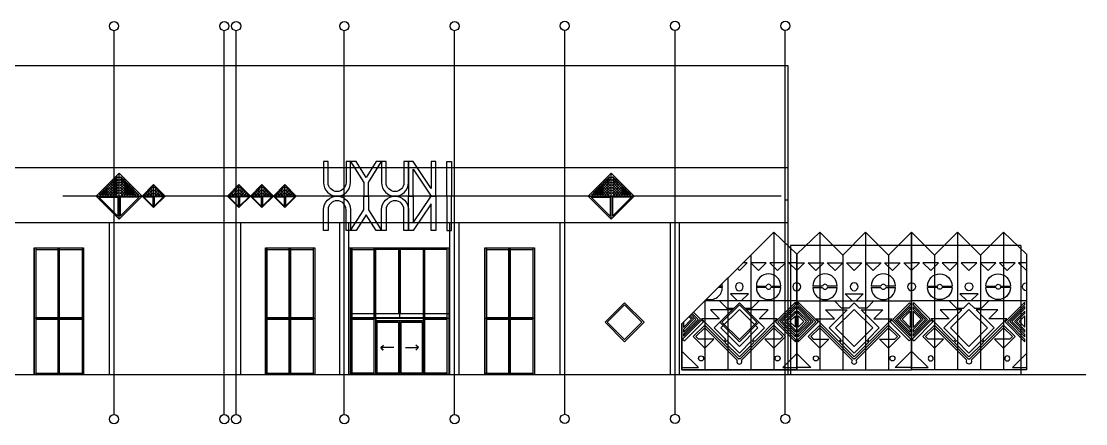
# Model space of a CAD drawing. Header units: metres. Extents: x -3.6 to 85.5, y -2.1 to 15.4.
# Drawn here: x 39.16 to 85.51, y -2.14 to 15.37 of the extents above; entities that cross this region are included whole.
import ezdxf

# ---------------------------------------------------------------- set-up
doc = ezdxf.new("R2010")
doc.units = ezdxf.units.M
for name, color, linetype in [('0-COD LOU', 7, 'Continuous'), ('0-EJES', 7, 'Continuous'), ('0-LOUVRE', 7, 'Continuous'), ('0-VENTANAS', 7, 'Continuous'), ('A-FLOR', 7, 'Continuous'), ('A-GLAZ-CWMG', 7, 'Continuous'), ('A-WALL', 7, 'Continuous')]:
    doc.layers.add(name, color=color, linetype=linetype)

msp = doc.modelspace()

# ---------------------------------------------------------------- linework, layer by layer
at = {"color": 8}
for p, q in [((72.56, 13.43), (-0.23, 13.43)), ((72.56, 9.012), (72.56, 13.43)), ((42.422, 7.764), (43.422, 8.764)), ((43.422, 6.764), (43.422, 8.764)), ((43.422, 8.764), (44.422, 7.764)), ((63.851, 7.764), (64.851, 8.764)), ((64.851, 6.764), (64.851, 8.764)), ((64.851, 8.764), (65.851, 7.764)), ((44.922, 8.264), (44.422, 7.764)), ((44.922, 7.264), (44.922, 8.264)), ((48.639, 8.264), (48.139, 7.764)), ((48.639, 7.264), (48.639, 8.264)), ((49.139, 7.764), (48.639, 8.264)), ((49.639, 8.264), (49.139, 7.764)), ((49.639, 7.264), (49.639, 8.264)), ((50.139, 7.764), (49.639, 8.264)), ((50.639, 8.264), (50.139, 7.764)), ((50.639, 7.264), (50.639, 8.264)), ((51.139, 7.764), (50.639, 8.264)), ((42.422, 7.764), (44.422, 7.764)), ((43.422, 6.764), (42.422, 7.764)), ((44.422, 7.764), (43.422, 6.764)), ((44.422, 7.764), (45.422, 7.764)), ((44.422, 7.764), (44.922, 7.264)), ((44.922, 7.264), (45.422, 7.764)), ((48.139, 7.764), (49.139, 7.764)), ((48.139, 7.764), (48.639, 7.264)), ((48.639, 7.264), (49.139, 7.764)), ((49.139, 7.764), (50.139, 7.764)), ((49.139, 7.764), (49.639, 7.264)), ((49.639, 7.264), (50.139, 7.764)), ((50.139, 7.764), (51.139, 7.764)), ((50.139, 7.764), (50.639, 7.264)), ((50.639, 7.264), (51.139, 7.764)), ((63.851, 7.764), (65.851, 7.764)), ((64.851, 6.764), (63.851, 7.764)), ((65.851, 7.764), (64.851, 6.764))]:
    msp.add_line(p, q, dxfattribs=at)
at = {"color": 3}
for p, q in [((-0.23, 9.012), (72.56, 9.012)), ((72.56, 6.612), (72.56, 9.012)), ((-0.23, 6.612), (72.56, 6.612))]:
    msp.add_line(p, q, dxfattribs=at)
at = {"color": 250, "linetype": 'CONTINUOUS'}
for p, q in [((73.932, 6.2), (73.932, 0.2)), ((75.932, 6.2), (75.932, 0.2)), ((77.932, 6.2), (77.932, 0.2)), ((77.932, 6.2), (77.932, 0.2)), ((79.932, 6.2), (79.932, 0.2)), ((81.932, 6.2), (81.932, 0.2)), ((72.932, 5.249), (72.932, 4.867)), ((74.932, 5.2), (74.932, 0.2)), ((76.932, 5.2), (76.932, 0.2)), ((78.932, 5.2), (78.932, 0.2)), ((80.932, 5.2), (80.932, 0.2)), ((82.932, 5.249), (82.932, 4.867)), ((72.932, 4.867), (73.271, 4.867)), ((73.271, 4.867), (72.932, 4.533)), ((73.765, 4.533), (73.426, 4.867)), ((73.426, 4.867), (74.105, 4.867)), ((74.105, 4.867), (73.765, 4.533)), ((74.599, 4.533), (74.259, 4.867)), ((74.259, 4.867), (74.938, 4.867)), ((74.938, 4.867), (74.599, 4.533)), ((75.432, 4.533), (75.093, 4.867)), ((75.093, 4.867), (75.771, 4.867)), ((75.771, 4.867), (75.432, 4.533)), ((75.926, 4.867), (76.604, 4.867)), ((76.265, 4.533), (75.926, 4.867)), ((76.604, 4.867), (76.265, 4.533)), ((76.759, 4.867), (77.438, 4.867)), ((77.098, 4.533), (76.759, 4.867)), ((77.438, 4.867), (77.098, 4.533)), ((77.932, 4.533), (77.592, 4.867)), ((77.592, 4.867), (77.932, 4.867)), ((78.272, 4.867), (77.932, 4.867)), ((77.933, 4.533), (78.272, 4.867)), ((79.105, 4.867), (78.426, 4.867)), ((78.426, 4.867), (78.766, 4.533)), ((78.766, 4.533), (79.105, 4.867)), ((79.938, 4.867), (79.26, 4.867)), ((79.26, 4.867), (79.599, 4.533)), ((79.599, 4.533), (79.938, 4.867)), ((80.093, 4.867), (80.432, 4.533)), ((80.772, 4.867), (80.093, 4.867)), ((80.432, 4.533), (80.772, 4.867)), ((80.926, 4.867), (81.266, 4.533)), ((81.605, 4.867), (80.926, 4.867)), ((81.266, 4.533), (81.605, 4.867)), ((81.76, 4.867), (82.099, 4.533)), ((82.438, 4.867), (81.76, 4.867)), ((82.099, 4.533), (82.438, 4.867)), ((82.932, 4.867), (82.593, 4.867)), ((82.593, 4.867), (82.932, 4.533)), ((72.932, 4.533), (72.932, 3.993)), ((82.932, 4.533), (82.932, 3.993)), ((74.058, 3.848), (73.628, 3.848)), ((73.628, 3.793), (74.058, 3.793)), ((74.693, 3.848), (74.263, 3.848)), ((74.263, 3.793), (74.693, 3.793)), ((76.6, 3.848), (76.171, 3.848)), ((76.171, 3.793), (76.6, 3.793)), ((77.236, 3.848), (76.806, 3.848)), ((76.806, 3.793), (77.236, 3.793)), ((78.629, 3.848), (79.058, 3.848)), ((79.058, 3.793), (78.629, 3.793)), ((79.264, 3.848), (79.693, 3.848)), ((79.693, 3.793), (79.264, 3.793)), ((81.171, 3.848), (81.601, 3.848)), ((81.601, 3.793), (81.171, 3.793)), ((81.807, 3.848), (82.236, 3.848)), ((82.236, 3.793), (81.807, 3.793)), ((75.352, 3.204), (75.039, 3.517)), ((75.039, 3.517), (75.825, 3.517)), ((75.825, 3.517), (75.512, 3.204)), ((80.04, 3.517), (80.352, 3.204)), ((80.825, 3.517), (80.04, 3.517)), ((80.512, 3.204), (80.825, 3.517)), ((72.932, 3.2), (77.932, 3.2)), ((72.995, 3.155), (73.863, 2.286)), ((72.995, 3.051), (72.995, 3.155)), ((73.759, 2.286), (72.995, 3.051)), ((72.995, 2.96), (73.651, 2.303)), ((72.995, 2.871), (72.995, 2.96)), ((73.562, 2.303), (72.995, 2.871)), ((74.57, 2.419), (74.177, 2.811)), ((74.177, 2.811), (75.123, 2.811)), ((75.123, 2.811), (74.338, 2.026)), ((74.887, 2.887), (74.57, 3.204)), ((74.57, 3.204), (75.352, 3.204)), ((74.625, 2.026), (75.432, 2.833)), ((75.199, 2.887), (74.887, 2.887)), ((75.432, 3.12), (75.199, 2.887)), ((75.665, 2.887), (75.432, 3.12)), ((75.432, 2.833), (76.239, 2.026)), ((75.512, 3.204), (76.294, 3.204)), ((75.977, 2.887), (75.665, 2.887)), ((76.526, 2.026), (75.741, 2.811)), ((75.741, 2.811), (76.687, 2.811)), ((76.294, 3.204), (75.977, 2.887)), ((76.687, 2.811), (76.294, 2.419)), ((77.124, 2.41), (77.842, 3.127)), ((77.87, 3.031), (77.232, 2.394)), ((77.321, 2.394), (77.87, 2.942)), ((77.87, 2.85), (77.426, 2.407)), ((77.842, 3.127), (77.87, 3.099)), ((77.87, 3.099), (77.87, 3.031)), ((77.87, 2.942), (77.87, 2.85)), ((82.932, 3.2), (77.932, 3.2)), ((78.023, 3.127), (77.995, 3.099)), ((77.995, 3.099), (77.995, 3.031)), ((77.995, 3.031), (78.632, 2.394)), ((78.543, 2.394), (77.995, 2.942)), ((77.995, 2.942), (77.995, 2.85)), ((77.995, 2.85), (78.438, 2.407)), ((78.74, 2.41), (78.023, 3.127)), ((79.177, 2.811), (79.57, 2.419)), ((80.123, 2.811), (79.177, 2.811)), ((79.338, 2.026), (80.123, 2.811)), ((80.352, 3.204), (79.57, 3.204)), ((79.57, 3.204), (79.887, 2.887)), ((80.432, 2.833), (79.625, 2.026)), ((79.887, 2.887), (80.199, 2.887)), ((80.199, 2.887), (80.432, 3.12)), ((80.432, 3.12), (80.665, 2.887)), ((81.24, 2.026), (80.432, 2.833)), ((81.295, 3.204), (80.512, 3.204)), ((80.665, 2.887), (80.978, 2.887)), ((81.687, 2.811), (80.741, 2.811)), ((80.741, 2.811), (81.527, 2.026)), ((80.978, 2.887), (81.295, 3.204)), ((81.295, 2.419), (81.687, 2.811)), ((82.87, 3.155), (82.001, 2.286)), ((82.105, 2.286), (82.87, 3.051)), ((82.87, 2.96), (82.213, 2.303)), ((82.302, 2.303), (82.87, 2.871)), ((82.87, 3.051), (82.87, 3.155)), ((82.87, 2.871), (82.87, 2.96)), ((72.995, 2.759), (73.451, 2.303)), ((72.995, 2.67), (72.995, 2.759)), ((73.362, 2.303), (72.995, 2.67)), ((72.995, 2.551), (73.243, 2.303)), ((72.995, 2.055), (72.995, 2.551)), ((74.764, 1.439), (73.784, 2.419)), ((73.784, 2.419), (74.57, 2.419)), ((77.08, 2.419), (76.1, 1.439)), ((76.294, 2.419), (77.08, 2.419)), ((77.001, 2.286), (77.079, 2.365)), ((77.079, 2.365), (77.904, 1.541)), ((77.87, 1.664), (77.124, 2.41)), ((77.232, 2.394), (77.87, 1.756)), ((77.87, 1.845), (77.321, 2.394)), ((77.426, 2.407), (77.87, 1.964)), ((77.515, 2.407), (77.87, 2.761)), ((77.87, 2.053), (77.515, 2.407)), ((77.87, 2.761), (77.87, 2.053)), ((78.785, 2.365), (77.96, 1.541)), ((78.349, 2.407), (77.995, 2.761)), ((77.995, 2.761), (77.995, 2.053)), ((77.995, 1.664), (78.74, 2.41)), ((78.438, 2.407), (77.995, 1.964)), ((77.995, 2.053), (78.349, 2.407)), ((78.632, 2.394), (77.995, 1.756)), ((77.995, 1.845), (78.543, 2.394)), ((79.57, 2.419), (78.784, 2.419)), ((78.784, 2.419), (79.764, 1.439)), ((78.864, 2.286), (78.785, 2.365)), ((81.1, 1.439), (82.08, 2.419)), ((82.08, 2.419), (81.295, 2.419)), ((82.87, 2.759), (82.414, 2.303)), ((82.503, 2.303), (82.87, 2.67)), ((82.87, 2.551), (82.621, 2.303)), ((82.87, 2.67), (82.87, 2.759)), ((82.87, 2.055), (82.87, 2.551)), ((73.651, 2.303), (72.995, 1.647)), ((73.451, 2.303), (72.995, 1.847)), ((72.995, 1.736), (73.562, 2.303)), ((73.243, 2.303), (72.995, 2.055)), ((72.995, 1.936), (73.362, 2.303)), ((73.863, 2.286), (72.995, 1.418)), ((72.995, 1.522), (73.759, 2.286)), ((72.995, 1.847), (72.995, 1.936)), ((73.426, 1.65), (73.931, 2.155)), ((73.931, 2.039), (73.542, 1.65)), ((73.931, 2.155), (75.411, 0.675)), ((75.341, 0.63), (73.931, 2.039)), ((74.338, 2.026), (74.844, 1.519)), ((75.432, 1.219), (74.625, 2.026)), ((76.239, 2.026), (75.432, 1.219)), ((75.453, 0.675), (76.933, 2.155)), ((76.933, 2.039), (75.523, 0.63)), ((76.02, 1.519), (76.526, 2.026)), ((76.933, 2.155), (77.438, 1.65)), ((77.322, 1.65), (76.933, 2.039)), ((77.825, 1.462), (77.001, 2.286)), ((77.87, 1.964), (77.87, 1.845)), ((77.995, 1.964), (77.995, 1.845)), ((78.039, 1.462), (78.864, 2.286)), ((78.932, 2.155), (78.427, 1.65)), ((78.542, 1.65), (78.932, 2.039)), ((80.411, 0.675), (78.932, 2.155)), ((78.932, 2.039), (80.341, 0.63)), ((79.845, 1.519), (79.338, 2.026)), ((79.625, 2.026), (80.432, 1.219)), ((80.432, 1.219), (81.24, 2.026)), ((81.933, 2.155), (80.453, 0.675)), ((80.523, 0.63), (81.933, 2.039)), ((81.527, 2.026), (81.02, 1.519)), ((82.438, 1.65), (81.933, 2.155)), ((81.933, 2.039), (82.322, 1.65)), ((82.001, 2.286), (82.87, 1.418)), ((82.87, 1.522), (82.105, 2.286)), ((82.213, 2.303), (82.87, 1.647)), ((82.87, 1.736), (82.302, 2.303)), ((82.414, 2.303), (82.87, 1.847)), ((82.87, 1.936), (82.503, 2.303)), ((82.621, 2.303), (82.87, 2.055)), ((82.87, 1.847), (82.87, 1.936)), ((72.995, 1.647), (72.995, 1.736)), ((72.995, 1.418), (72.995, 1.522)), ((73.931, 1.145), (73.426, 1.65)), ((73.542, 1.65), (73.653, 1.538)), ((73.653, 1.538), (74.325, 1.538)), ((74.325, 1.538), (73.931, 1.145)), ((74.844, 1.519), (74.764, 1.439)), ((74.804, 1.398), (74.885, 1.479)), ((75.432, 0.771), (74.804, 1.398)), ((74.885, 1.479), (75.432, 0.932)), ((75.432, 0.932), (75.979, 1.479)), ((76.059, 1.398), (75.432, 0.771)), ((75.979, 1.479), (76.059, 1.398)), ((76.1, 1.439), (76.02, 1.519)), ((76.933, 1.145), (76.539, 1.538)), ((76.539, 1.538), (77.21, 1.538)), ((77.438, 1.65), (76.933, 1.145)), ((77.21, 1.538), (77.322, 1.65)), ((77.904, 1.541), (77.825, 1.462)), ((77.87, 1.756), (77.87, 1.664)), ((77.96, 1.541), (78.039, 1.462)), ((77.995, 1.756), (77.995, 1.664)), ((78.427, 1.65), (78.932, 1.145)), ((78.654, 1.538), (78.542, 1.65)), ((79.325, 1.538), (78.654, 1.538)), ((78.932, 1.145), (79.325, 1.538)), ((79.764, 1.439), (79.845, 1.519)), ((79.885, 1.479), (79.805, 1.398)), ((79.805, 1.398), (80.432, 0.771)), ((80.432, 0.932), (79.885, 1.479)), ((80.979, 1.479), (80.432, 0.932)), ((80.432, 0.771), (81.06, 1.398)), ((81.06, 1.398), (80.979, 1.479)), ((81.02, 1.519), (81.1, 1.439)), ((82.211, 1.538), (81.54, 1.538)), ((81.54, 1.538), (81.933, 1.145)), ((81.933, 1.145), (82.438, 1.65)), ((82.322, 1.65), (82.211, 1.538)), ((82.87, 1.647), (82.87, 1.736)), ((82.87, 1.418), (82.87, 1.522)), ((77.216, 0.302), (77.932, 1.019)), ((78.649, 0.302), (77.932, 1.019)), ((72.932, 0.914), (73.544, 0.302)), ((82.932, 0.914), (82.32, 0.302)), ((73.544, 0.302), (72.932, 0.302)), ((77.932, 0.302), (77.216, 0.302)), ((77.932, 0.302), (78.649, 0.302)), ((82.32, 0.302), (82.932, 0.302))]:
    msp.add_line(p, q, dxfattribs=at)
at = {"color": 8}
for points in [[(52.523, 9.264), (52.323, 9.264), (52.323, 8.354, 1), (53.503, 8.354), (53.503, 9.264), (53.303, 9.264), (53.303, 8.354, -1), (52.523, 8.354)], [(55.048, 9.264), (54.848, 9.264), (54.848, 8.354, 1), (56.028, 8.354), (56.028, 9.264), (55.828, 9.264), (55.828, 8.354, -1), (55.048, 8.354)], [(52.523, 6.264), (52.323, 6.264), (52.323, 7.174, -1), (53.503, 7.174), (53.503, 6.264), (53.303, 6.264), (53.303, 7.174, 1), (52.523, 7.174)], [(55.048, 6.264), (54.848, 6.264), (54.848, 7.174, -1), (56.028, 7.174), (56.028, 6.264), (55.828, 6.264), (55.828, 7.174, 1), (55.048, 7.174)]]:
    msp.add_lwpolyline(points, format="xyb", close=True, dxfattribs=at)
for points in [[(54.848, 9.264), (54.611, 9.264), (54.176, 8.577), (53.74, 9.264), (53.503, 9.264), (54.076, 8.361), (54.076, 7.764), (54.276, 7.764), (54.276, 8.361)], [(56.228, 8.932), (57.009, 7.764), (57.209, 7.764), (57.209, 9.264), (57.009, 9.264), (57.009, 8.096), (56.228, 9.264), (56.028, 9.264), (56.028, 7.764), (56.228, 7.764)], [(57.699, 9.264), (57.899, 9.264), (57.899, 7.764), (57.699, 7.764)], [(42.422, 7.764), (43.422, 6.764), (44.422, 7.764), (43.422, 8.764)], [(63.851, 7.764), (64.851, 6.764), (65.851, 7.764), (64.851, 8.764)], [(43.372, 6.885), (42.543, 7.714), (43.372, 7.714)], [(43.472, 6.885), (44.302, 7.714), (43.472, 7.714)], [(44.897, 7.324), (44.483, 7.739), (44.897, 7.739)], [(44.947, 7.324), (45.362, 7.739), (44.947, 7.739)], [(48.614, 7.324), (48.199, 7.739), (48.614, 7.739)], [(48.664, 7.324), (49.079, 7.739), (48.664, 7.739)], [(49.614, 7.324), (49.199, 7.739), (49.614, 7.739)], [(49.664, 7.324), (50.079, 7.739), (49.664, 7.739)], [(50.614, 7.324), (50.199, 7.739), (50.614, 7.739)], [(50.664, 7.324), (51.079, 7.739), (50.664, 7.739)], [(54.848, 6.264), (54.611, 6.264), (54.176, 6.951), (53.74, 6.264), (53.503, 6.264), (54.076, 7.167), (54.076, 7.764), (54.276, 7.764), (54.276, 7.167)], [(56.228, 6.596), (57.009, 7.764), (57.209, 7.764), (57.209, 6.264), (57.009, 6.264), (57.009, 7.432), (56.228, 6.264), (56.028, 6.264), (56.028, 7.764), (56.228, 7.764)], [(57.699, 6.264), (57.899, 6.264), (57.899, 7.764), (57.699, 7.764)], [(64.801, 6.885), (63.972, 7.714), (64.801, 7.714)], [(64.901, 6.885), (65.73, 7.714), (64.901, 7.714)]]:
    msp.add_lwpolyline(points, close=True, dxfattribs=at)
for points in [[(44.922, 7.264), (44.422, 7.764), (44.922, 8.264), (45.422, 7.764), (44.922, 7.264)], [(48.639, 7.264), (48.139, 7.764), (48.639, 8.264), (49.139, 7.764), (48.639, 7.264)], [(49.639, 7.264), (49.139, 7.764), (49.639, 8.264), (50.139, 7.764), (49.639, 7.264)], [(50.639, 7.264), (50.139, 7.764), (50.639, 8.264), (51.139, 7.764), (50.639, 7.264)]]:
    msp.add_lwpolyline(points, dxfattribs=at)
at = {"color": 250, "linetype": 'CONTINUOUS'}
msp.add_lwpolyline([(77.932, 6.2), (76.932, 5.2), (75.932, 6.2), (74.932, 5.2), (73.932, 6.2), (72.932, 5.233), (72.932, 0.2), (77.932, 0.2)], close=True, dxfattribs=at)
at = {"color": 250, "linetype": 'CONTINUOUS', "extrusion": (0, 0, -1)}
msp.add_lwpolyline([(-77.932, 6.2), (-78.932, 5.2), (-79.932, 6.2), (-80.932, 5.2), (-81.932, 6.2), (-82.932, 5.233), (-82.932, 0.2), (-77.932, 0.2)], close=True, dxfattribs=at)
at = {"color": 8}
for centre in [(43.119, 8.352), (43.176, 8.409), (43.233, 8.466), (43.233, 8.352), (43.29, 8.523), (43.29, 8.409), (43.347, 8.58), (43.347, 8.466), (43.347, 8.352), (43.497, 8.58), (43.497, 8.466), (43.497, 8.352), (43.554, 8.523), (43.554, 8.409), (43.611, 8.466), (43.611, 8.352), (43.668, 8.409), (43.725, 8.352), (64.548, 8.352), (64.605, 8.409), (64.662, 8.466), (64.662, 8.352), (64.719, 8.523), (64.719, 8.409), (64.776, 8.58), (64.776, 8.466), (64.776, 8.352), (64.926, 8.58), (64.926, 8.466), (64.926, 8.352), (64.983, 8.523), (64.983, 8.409), (65.04, 8.466), (65.04, 8.352), (65.097, 8.409), (65.154, 8.352), (42.664, 7.896), (42.721, 7.953), (42.778, 8.01), (42.778, 7.896), (42.834, 8.067), (42.834, 7.953), (42.891, 8.124), (42.891, 8.01), (42.891, 7.896), (42.948, 8.181), (42.948, 8.067), (42.948, 7.953), (43.005, 8.238), (43.005, 8.124), (43.005, 8.01), (43.005, 7.896), (43.062, 8.295), (43.062, 8.181), (43.062, 8.067), (43.062, 7.953), (43.119, 8.238), (43.119, 8.124), (43.119, 8.01), (43.119, 7.896), (43.176, 8.295), (43.176, 8.181), (43.176, 8.067), (43.176, 7.953), (43.233, 8.238), (43.233, 8.124), (43.233, 8.01), (43.233, 7.896), (43.29, 8.295), (43.29, 8.181), (43.29, 8.067), (43.29, 7.953), (43.347, 8.238), (43.347, 8.124), (43.347, 8.01), (43.347, 7.896), (43.497, 8.238), (43.497, 8.124), (43.497, 8.01), (43.497, 7.896), (43.554, 8.295), (43.554, 8.181), (43.554, 8.067), (43.554, 7.953), (43.611, 8.238), (43.611, 8.124), (43.611, 8.01), (43.611, 7.896), (43.668, 8.295), (43.668, 8.181), (43.668, 8.067), (43.668, 7.953), (43.725, 8.238), (43.725, 8.124), (43.725, 8.01), (43.725, 7.896), (43.782, 8.295), (43.782, 8.181), (43.782, 8.067), (43.782, 7.953), (43.839, 8.238), (43.839, 8.124), (43.839, 8.01), (43.839, 7.896), (43.896, 8.181), (43.896, 8.067), (43.896, 7.953), (43.953, 8.124), (43.953, 8.01), (43.953, 7.896), (44.01, 8.067), (44.01, 7.953), (44.067, 8.01), (44.067, 7.896), (44.124, 7.953), (44.181, 7.896), (44.61, 7.881), (44.675, 7.946), (44.741, 8.012), (44.741, 7.881), (44.807, 8.078), (44.807, 7.946), (44.872, 8.143), (44.872, 8.012), (44.872, 7.881), (44.972, 8.143), (44.972, 8.012), (44.972, 7.881), (45.038, 8.078), (45.038, 7.946), (45.104, 8.012), (45.104, 7.881), (45.169, 7.946), (45.235, 7.881), (48.326, 7.881), (48.392, 7.946), (48.458, 8.012), (48.458, 7.881), (48.523, 8.078), (48.523, 7.946), (48.589, 8.143), (48.589, 8.012), (48.589, 7.881), (48.689, 8.143), (48.689, 8.012), (48.689, 7.881), (48.755, 8.078), (48.755, 7.946), (48.82, 8.012), (48.82, 7.881), (48.886, 7.946), (48.952, 7.881), (49.326, 7.881), (49.392, 7.946), (49.458, 8.012), (49.458, 7.881), (49.523, 8.078), (49.523, 7.946), (49.589, 8.143), (49.589, 8.012), (49.589, 7.881), (49.689, 8.143), (49.689, 8.012), (49.689, 7.881), (49.755, 8.078), (49.755, 7.946), (49.82, 8.012), (49.82, 7.881), (49.886, 7.946), (49.952, 7.881), (50.326, 7.881), (50.392, 7.946), (50.458, 8.012), (50.458, 7.881), (50.523, 8.078), (50.523, 7.946), (50.589, 8.143), (50.589, 8.012), (50.589, 7.881), (50.689, 8.143), (50.689, 8.012), (50.689, 7.881), (50.755, 8.078), (50.755, 7.946), (50.82, 8.012), (50.82, 7.881), (50.886, 7.946), (50.952, 7.881), (64.092, 7.896), (64.149, 7.953), (64.206, 8.01), (64.206, 7.896), (64.263, 8.067), (64.263, 7.953), (64.32, 8.124), (64.32, 8.01), (64.32, 7.896), (64.377, 8.181), (64.377, 8.067), (64.377, 7.953), (64.434, 8.238), (64.434, 8.124), (64.434, 8.01), (64.434, 7.896), (64.491, 8.295), (64.491, 8.181), (64.491, 8.067), (64.491, 7.953), (64.548, 8.238), (64.548, 8.124), (64.548, 8.01), (64.548, 7.896), (64.605, 8.295), (64.605, 8.181), (64.605, 8.067), (64.605, 7.953), (64.662, 8.238), (64.662, 8.124), (64.662, 8.01), (64.662, 7.896), (64.719, 8.295), (64.719, 8.181), (64.719, 8.067), (64.719, 7.953), (64.776, 8.238), (64.776, 8.124), (64.776, 8.01), (64.776, 7.896), (64.926, 8.238), (64.926, 8.124), (64.926, 8.01), (64.926, 7.896), (64.983, 8.295), (64.983, 8.181), (64.983, 8.067), (64.983, 7.953), (65.04, 8.238), (65.04, 8.124), (65.04, 8.01), (65.04, 7.896), (65.097, 8.295), (65.097, 8.181), (65.097, 8.067), (65.097, 7.953), (65.154, 8.238), (65.154, 8.124), (65.154, 8.01), (65.154, 7.896), (65.211, 8.295), (65.211, 8.181), (65.211, 8.067), (65.211, 7.953), (65.268, 8.238), (65.268, 8.124), (65.268, 8.01), (65.268, 7.896), (65.325, 8.181), (65.325, 8.067), (65.325, 7.953), (65.382, 8.124), (65.382, 8.01), (65.382, 7.896), (65.439, 8.067), (65.439, 7.953), (65.496, 8.01), (65.496, 7.896), (65.553, 7.953), (65.61, 7.896), (42.607, 7.839), (42.721, 7.839), (42.834, 7.839), (42.948, 7.839), (43.062, 7.839), (43.176, 7.839), (43.29, 7.839), (43.554, 7.839), (43.668, 7.839), (43.782, 7.839), (43.896, 7.839), (44.01, 7.839), (44.124, 7.839), (44.238, 7.839), (44.544, 7.815), (44.675, 7.815), (44.807, 7.815), (45.038, 7.815), (45.169, 7.815), (45.301, 7.815), (48.261, 7.815), (48.392, 7.815), (48.523, 7.815), (48.755, 7.815), (48.886, 7.815), (49.017, 7.815), (49.261, 7.815), (49.392, 7.815), (49.523, 7.815), (49.755, 7.815), (49.886, 7.815), (50.017, 7.815), (50.261, 7.815), (50.392, 7.815), (50.523, 7.815), (50.755, 7.815), (50.886, 7.815), (51.017, 7.815), (64.035, 7.839), (64.149, 7.839), (64.263, 7.839), (64.377, 7.839), (64.491, 7.839), (64.605, 7.839), (64.719, 7.839), (64.983, 7.839), (65.097, 7.839), (65.211, 7.839), (65.325, 7.839), (65.439, 7.839), (65.553, 7.839), (65.667, 7.839)]:
    msp.add_circle(centre, 0.025, dxfattribs=at)
at = {"color": 250, "linetype": 'CONTINUOUS'}
for centre in [(73.765, 0.702), (77.098, 0.702)]:
    msp.add_circle(centre, 0.111, dxfattribs=at)
at = {"color": 250, "linetype": 'CONTINUOUS', "extrusion": (0, 0, -1)}
for centre in [(-78.766, 0.702), (-82.099, 0.702)]:
    msp.add_circle(centre, 0.111, dxfattribs=at)
at = {"color": 250, "linetype": 'CONTINUOUS'}
for centre, radius, start, end in [((74.161, 3.848), 0.532, 0, 180), ((76.703, 3.848), 0.532, 0, 180), ((72.932, 3.821), 0.172, -90, 90), ((74.161, 3.793), 0.532, -180, 0), ((74.161, 3.821), 0.107, 15.0259, 164.9741), ((74.161, 3.821), 0.107, -164.9741, -15.0259), ((75.432, 3.821), 0.172, 0, 180), ((75.432, 3.821), 0.172, -180, 0), ((76.703, 3.793), 0.532, -180, 0), ((76.703, 3.821), 0.107, 15.0259, 164.9741), ((76.703, 3.821), 0.107, -164.9741, -15.0259), ((77.932, 3.821), 0.172, 90, -90), ((75.432, 0.566), 0.111, 145.1803, 34.8197), ((75.432, 0.58), 0.0979, 77.4947, 102.5053)]:
    msp.add_arc(centre, radius, start, end, dxfattribs=at)
at = {"color": 250, "linetype": 'CONTINUOUS', "extrusion": (0, 0, -1)}
for centre, radius, start, end in [((-79.161, 3.848), 0.532, 0, 180), ((-81.704, 3.848), 0.532, 0, 180), ((-77.932, 3.821), 0.172, 90, -90), ((-79.161, 3.793), 0.532, -180, 0), ((-79.161, 3.821), 0.107, 15.0259, 164.9741), ((-79.161, 3.821), 0.107, -164.9741, -15.0259), ((-80.432, 3.821), 0.172, 0, 180), ((-80.432, 3.821), 0.172, -180, 0), ((-81.704, 3.793), 0.532, -180, 0), ((-81.704, 3.821), 0.107, 15.0259, 164.9741), ((-81.704, 3.821), 0.107, -164.9741, -15.0259), ((-82.932, 3.821), 0.172, -90, 90), ((-80.432, 0.566), 0.111, 145.1803, 34.8197), ((-80.432, 0.58), 0.0979, 77.4947, 102.5053)]:
    msp.add_arc(centre, radius, start, end, dxfattribs=at)
at = {"layer": '0-COD LOU'}
for points in [[(72.932, 5.233), (71.932, 6.2), (67.932, 2.2), (67.932, 0.2), (72.932, 0.2)], [(77.932, 6.2), (76.932, 5.2), (75.932, 6.2), (74.932, 5.2), (73.932, 6.2), (72.932, 5.233), (72.932, 0.2), (77.932, 0.2)], [(77.932, 6.2), (78.932, 5.2), (79.932, 6.2), (80.932, 5.2), (81.932, 6.2), (82.932, 5.233), (82.932, 0.2), (77.932, 0.2)]]:
    msp.add_lwpolyline(points, close=True, dxfattribs=at)
at = {"layer": '0-EJES'}
for p, q in [((43.2, -1.744), (43.2, 14.964)), ((48, -1.744), (48, 14.964)), ((48.52, -1.744), (48.52, 14.964)), ((53.23, -1.732), (53.23, 14.976)), ((58.03, -1.732), (58.03, 14.976)), ((62.83, -1.732), (62.83, 14.976)), ((67.63, -1.732), (67.63, 14.976)), ((72.43, -1.732), (72.43, 14.976))]:
    msp.add_line(p, q, dxfattribs=at)
for centre in [(43.2, 15.162), (48, 15.162), (48.52, 15.162), (53.23, 15.162), (58.03, 15.162), (62.83, 15.174), (67.63, 15.174), (72.43, 15.174), (43.2, -1.942), (48, -1.942), (48.52, -1.942), (53.23, -1.942), (58.03, -1.942), (62.83, -1.93), (67.63, -1.93), (72.43, -1.93)]:
    msp.add_circle(centre, 0.198, dxfattribs=at)
at = {"layer": '0-LOUVRE', "color": 250, "linetype": 'CONTINUOUS'}
for p, q in [((71.932, 6.2), (71.932, 0.2)), ((70.932, 5.2), (70.932, 0.2)), ((72.932, 5.249), (72.932, 4.867)), ((70.432, 4.533), (70.772, 4.867)), ((70.772, 4.867), (70.583, 4.867)), ((70.926, 4.867), (71.266, 4.533)), ((71.605, 4.867), (70.926, 4.867)), ((71.266, 4.533), (71.605, 4.867)), ((71.76, 4.867), (72.099, 4.533)), ((72.438, 4.867), (71.76, 4.867)), ((72.099, 4.533), (72.438, 4.867)), ((72.932, 4.867), (72.593, 4.867)), ((72.593, 4.867), (72.932, 4.533)), ((69.932, 4.216), (69.932, 0.2)), ((70.34, 4.624), (70.432, 4.533)), ((72.932, 4.533), (72.932, 3.993)), ((69.693, 3.793), (69.509, 3.793)), ((69.565, 3.848), (69.693, 3.848)), ((71.171, 3.848), (71.601, 3.848)), ((71.601, 3.793), (71.171, 3.793)), ((71.807, 3.848), (72.236, 3.848)), ((72.236, 3.793), (71.807, 3.793)), ((70.04, 3.517), (70.352, 3.204)), ((70.825, 3.517), (70.04, 3.517)), ((70.512, 3.204), (70.825, 3.517)), ((72.932, 3.2), (68.916, 3.2)), ((68.932, 3.216), (68.932, 0.2)), ((69.177, 2.811), (69.57, 2.419)), ((70.123, 2.811), (69.177, 2.811)), ((69.338, 2.026), (70.123, 2.811)), ((70.352, 3.204), (69.57, 3.204)), ((69.57, 3.204), (69.887, 2.887)), ((70.432, 2.833), (69.625, 2.026)), ((69.887, 2.887), (70.199, 2.887)), ((70.199, 2.887), (70.432, 3.12)), ((70.432, 3.12), (70.665, 2.887)), ((71.24, 2.026), (70.432, 2.833)), ((71.295, 3.204), (70.512, 3.204)), ((70.665, 2.887), (70.978, 2.887)), ((71.687, 2.811), (70.741, 2.811)), ((70.741, 2.811), (71.527, 2.026)), ((70.978, 2.887), (71.295, 3.204)), ((71.295, 2.419), (71.687, 2.811)), ((72.87, 3.155), (72.001, 2.286)), ((72.105, 2.286), (72.87, 3.051)), ((72.87, 2.96), (72.213, 2.303)), ((72.302, 2.303), (72.87, 2.871)), ((72.87, 3.051), (72.87, 3.155)), ((72.87, 2.871), (72.87, 2.96)), ((68.785, 2.365), (67.96, 1.541)), ((67.995, 1.664), (68.74, 2.41)), ((68.438, 2.407), (67.995, 1.964)), ((67.995, 2.053), (68.349, 2.407)), ((68.632, 2.394), (67.995, 1.756)), ((67.995, 1.845), (68.543, 2.394)), ((68.349, 2.407), (68.236, 2.52)), ((68.281, 2.564), (68.438, 2.407)), ((68.543, 2.394), (68.327, 2.61)), ((68.371, 2.655), (68.632, 2.394)), ((68.74, 2.41), (68.433, 2.717)), ((69.57, 2.419), (68.784, 2.419)), ((68.784, 2.419), (69.764, 1.439)), ((68.864, 2.286), (68.785, 2.365)), ((71.1, 1.439), (72.08, 2.419)), ((72.08, 2.419), (71.295, 2.419)), ((72.87, 2.759), (72.414, 2.303)), ((72.503, 2.303), (72.87, 2.67)), ((72.87, 2.551), (72.621, 2.303)), ((72.87, 2.67), (72.87, 2.759)), ((72.87, 2.055), (72.87, 2.551)), ((67.932, 2.216), (67.932, 0.2)), ((67.995, 2.278), (67.995, 2.053)), ((67.995, 1.964), (67.995, 1.845)), ((68.039, 1.462), (68.864, 2.286)), ((68.932, 2.155), (68.427, 1.65)), ((68.542, 1.65), (68.932, 2.039)), ((70.411, 0.675), (68.932, 2.155)), ((68.932, 2.039), (70.341, 0.63)), ((69.845, 1.519), (69.338, 2.026)), ((69.625, 2.026), (70.432, 1.219)), ((70.432, 1.219), (71.24, 2.026)), ((71.933, 2.155), (70.453, 0.675)), ((70.523, 0.63), (71.933, 2.039)), ((71.527, 2.026), (71.02, 1.519)), ((72.438, 1.65), (71.933, 2.155)), ((71.933, 2.039), (72.322, 1.65)), ((72.001, 2.286), (72.87, 1.418)), ((72.87, 1.522), (72.105, 2.286)), ((72.213, 2.303), (72.87, 1.647)), ((72.87, 1.736), (72.302, 2.303)), ((72.414, 2.303), (72.87, 1.847)), ((72.87, 1.936), (72.503, 2.303)), ((72.621, 2.303), (72.87, 2.055)), ((72.87, 1.847), (72.87, 1.936)), ((67.96, 1.541), (68.039, 1.462)), ((67.995, 1.756), (67.995, 1.664)), ((68.427, 1.65), (68.932, 1.145)), ((68.654, 1.538), (68.542, 1.65)), ((69.325, 1.538), (68.654, 1.538)), ((68.932, 1.145), (69.325, 1.538)), ((69.764, 1.439), (69.845, 1.519)), ((69.885, 1.479), (69.805, 1.398)), ((69.805, 1.398), (70.432, 0.771)), ((70.432, 0.932), (69.885, 1.479)), ((70.979, 1.479), (70.432, 0.932)), ((70.432, 0.771), (71.06, 1.398)), ((71.06, 1.398), (70.979, 1.479)), ((71.02, 1.519), (71.1, 1.439)), ((72.211, 1.538), (71.54, 1.538)), ((71.54, 1.538), (71.933, 1.145)), ((71.933, 1.145), (72.438, 1.65)), ((72.322, 1.65), (72.211, 1.538)), ((72.87, 1.647), (72.87, 1.736)), ((72.87, 1.418), (72.87, 1.522)), ((68.649, 0.302), (67.932, 1.019)), ((72.932, 0.914), (72.32, 0.302)), ((67.932, 0.302), (68.649, 0.302)), ((72.32, 0.302), (72.932, 0.302))]:
    msp.add_line(p, q, dxfattribs=at)
at = {"layer": '0-LOUVRE', "color": 11}
msp.add_line((72.66, 5.62), (72.66, 0), dxfattribs=at)
at = {"layer": '0-LOUVRE', "color": 250, "linetype": 'Continuous'}
msp.add_line((68.053, 1.723), (68.053, 1.815), dxfattribs=at)
msp.add_line((68.053, 1.723), (68.053, 1.815), dxfattribs=at)
msp.add_line((68.053, 1.723), (68.053, 1.815), dxfattribs=at)
msp.add_line((68.053, 1.723), (68.053, 1.815), dxfattribs=at)
msp.add_line((68.053, 1.723), (68.053, 1.815), dxfattribs=at)
at = {"layer": '0-LOUVRE', "color": 8, "linetype": 'CONTINUOUS'}
for points in [[(72.932, 5.233), (71.932, 6.2), (67.932, 2.2), (67.932, 0.2), (72.932, 0.2)], [(72.932, 5.233), (71.932, 6.2), (67.932, 2.2), (67.932, 0.2), (72.932, 0.2)], [(77.932, 6.2), (76.932, 5.2), (75.932, 6.2), (74.932, 5.2), (73.932, 6.2), (72.932, 5.233), (72.932, 0.2), (77.932, 0.2)], [(77.932, 6.2), (78.932, 5.2), (79.932, 6.2), (80.932, 5.2), (81.932, 6.2), (82.932, 5.233), (82.932, 0.2), (77.932, 0.2)]]:
    msp.add_lwpolyline(points, close=True, dxfattribs=at)
at = {"layer": '0-LOUVRE', "color": 250, "linetype": 'CONTINUOUS'}
msp.add_lwpolyline([(70.924, 5.208), (70.932, 5.2), (71.932, 6.2), (72.932, 5.233), (72.932, 0.2), (67.932, 0.2), (67.932, 2.216)], dxfattribs=at)
for centre in [(68.766, 0.702), (72.099, 0.702)]:
    msp.add_circle(centre, 0.111, dxfattribs=at)
for centre, radius, start, end in [((71.704, 3.848), 0.532, 0, 180), ((69.161, 3.793), 0.532, 252.5718, 360), ((69.161, 3.848), 0.532, 0, 12.5688), ((70.432, 3.821), 0.172, 0, 180), ((70.432, 3.821), 0.172, 180, 360), ((71.704, 3.793), 0.532, 180, 360), ((71.704, 3.821), 0.107, 15.0259, 164.9741), ((71.704, 3.821), 0.107, 195.0259, 344.9741), ((72.932, 3.821), 0.172, 90, 270), ((70.432, 0.566), 0.111, 145.1803, 34.8197), ((70.432, 0.58), 0.0979, 77.4947, 102.5053)]:
    msp.add_arc(centre, radius, start, end, dxfattribs=at)
at = {"layer": '0-VENTANAS', "color": 8}
for p, q in [((72.252, 7.764), (40.976, 7.764)), ((72.56, 7.591), (72.43, 7.591)), ((39.725, 5.51), (39.725, 0)), ((39.725, 5.51), (41.875, 5.51)), ((39.725, 5.51), (39.725, 0)), ((39.79, 5.51), (39.79, 0)), ((39.79, 5.445), (40.768, 5.445)), ((40.768, 0), (40.768, 5.51)), ((40.8, 5.51), (40.8, 0)), ((40.833, 0), (40.833, 5.51)), ((40.833, 5.445), (41.81, 5.445)), ((41.81, 5.51), (41.81, 0)), ((41.875, 5.51), (41.875, 0)), ((41.875, 5.51), (41.875, 0)), ((49.79, 5.51), (49.79, 0)), ((49.79, 5.51), (51.94, 5.51)), ((49.79, 5.51), (49.79, 0)), ((49.855, 5.51), (49.855, 0)), ((49.855, 5.445), (50.832, 5.445)), ((50.832, 0), (50.832, 5.51)), ((50.865, 5.51), (50.865, 0)), ((50.897, 0), (50.897, 5.51)), ((50.897, 5.445), (51.875, 5.445)), ((51.875, 5.51), (51.875, 0)), ((51.94, 5.51), (51.94, 0)), ((51.94, 5.51), (51.94, 0)), ((53.46, 5.51), (57.815, 5.51)), ((53.498, 5.51), (53.498, 0)), ((53.563, 5.51), (53.563, 0)), ((53.563, 5.445), (54.535, 5.445)), ((54.535, 0), (54.535, 5.51)), ((54.568, 5.51), (54.568, 2.432)), ((54.6, 0), (54.6, 5.51)), ((55.605, 5.445), (54.6, 5.445)), ((55.605, 2.64), (55.605, 5.51)), ((55.638, 5.51), (55.638, 2.432)), ((55.67, 2.64), (55.67, 5.51)), ((56.675, 5.445), (55.67, 5.445)), ((56.675, 0), (56.675, 5.51)), ((56.708, 5.51), (56.708, 2.432)), ((56.74, 0), (56.74, 5.51)), ((57.713, 5.445), (56.74, 5.445)), ((57.713, 0), (57.713, 5.51)), ((59.355, 5.51), (59.355, 0)), ((59.355, 5.51), (61.505, 5.51)), ((59.355, 5.51), (59.355, 0)), ((59.42, 5.51), (59.42, 0)), ((59.42, 5.445), (60.398, 5.445)), ((60.398, 0), (60.398, 5.51)), ((60.43, 5.51), (60.43, 0)), ((60.463, 0), (60.463, 5.51)), ((60.463, 5.445), (61.44, 5.445)), ((61.44, 5.51), (61.44, 0)), ((61.505, 5.51), (61.505, 0)), ((61.505, 5.51), (61.505, 0)), ((41.875, 2.432), (39.725, 2.432)), ((40.768, 2.465), (39.79, 2.465)), ((40.768, 2.4), (39.79, 2.4)), ((41.81, 2.465), (40.833, 2.465)), ((41.81, 2.4), (40.833, 2.4)), ((51.94, 2.432), (49.79, 2.432)), ((50.832, 2.465), (49.855, 2.465)), ((50.832, 2.4), (49.855, 2.4)), ((51.875, 2.465), (50.897, 2.465)), ((51.875, 2.4), (50.897, 2.4)), ((57.778, 2.64), (53.498, 2.64)), ((57.778, 2.432), (53.498, 2.432)), ((54.535, 2.465), (53.563, 2.465)), ((54.535, 2.4), (53.563, 2.4)), ((55.638, 2.465), (54.6, 2.465)), ((54.6, 2.432), (54.6, 0)), ((56.675, 2.332), (54.6, 2.332)), ((56.675, 2.465), (55.638, 2.465)), ((55.638, 2.332), (55.638, 0)), ((56.675, 2.432), (56.675, 0)), ((57.713, 2.465), (56.74, 2.465)), ((57.713, 2.4), (56.74, 2.4)), ((61.505, 2.432), (59.355, 2.432)), ((60.398, 2.465), (59.42, 2.465)), ((60.398, 2.4), (59.42, 2.4)), ((61.44, 2.465), (60.463, 2.465)), ((61.44, 2.4), (60.463, 2.4)), ((55.588, 2.282), (54.65, 2.282)), ((54.65, 2.282), (54.65, 0.062)), ((55.588, 2.282), (55.588, 0.062)), ((56.625, 2.282), (55.687, 2.282)), ((55.687, 2.282), (55.687, 0.062)), ((56.625, 2.282), (56.625, 0.062)), ((39.79, 0.065), (40.768, 0.065)), ((40.833, 0.065), (41.81, 0.065)), ((54.535, 0.065), (53.563, 0.065)), ((55.588, 0.062), (54.65, 0.062)), ((56.625, 0.062), (55.687, 0.062)), ((57.713, 0.065), (56.74, 0.065))]:
    msp.add_line(p, q, dxfattribs=at)
for points in [[(42.422, 7.764), (43.422, 8.764), (44.422, 7.764), (43.422, 6.764)], [(63.851, 7.764), (64.851, 8.764), (65.851, 7.764), (64.851, 6.764)], [(39.725, 5.51), (41.875, 5.51), (41.875, 0), (39.725, 0)], [(39.725, 5.51), (41.875, 5.51), (41.875, 0), (39.725, 0)], [(49.79, 5.51), (51.94, 5.51), (51.94, 0), (49.79, 0)], [(49.79, 5.51), (51.94, 5.51), (51.94, 0), (49.79, 0)], [(53.498, 5.51), (57.778, 5.51), (57.778, 0), (53.498, 0)], [(59.355, 5.51), (61.505, 5.51), (61.505, 0), (59.355, 0)], [(59.355, 5.51), (61.505, 5.51), (61.505, 0), (59.355, 0)], [(64.584, 2.278), (65.432, 3.126), (66.281, 2.278), (65.432, 1.429)], [(64.676, 2.278), (65.432, 3.034), (66.189, 2.278), (65.432, 1.521)], [(69.584, 2.278), (70.432, 3.126), (71.281, 2.278), (70.432, 1.429)], [(69.676, 2.278), (70.432, 3.034), (71.189, 2.278), (70.432, 1.521)], [(54.65, 2.282), (55.588, 2.282), (55.588, 0.062), (54.65, 0.062)], [(55.687, 2.282), (56.625, 2.282), (56.625, 0.062), (55.687, 0.062)]]:
    msp.add_lwpolyline(points, close=True, dxfattribs=at)
for points in [[(44.922, 8.264), (44.422, 7.764), (44.922, 7.264), (45.422, 7.764), (44.922, 8.264)], [(48.639, 8.264), (48.139, 7.764), (48.639, 7.264), (49.139, 7.764), (48.639, 8.264)], [(49.639, 8.264), (49.139, 7.764), (49.639, 7.264), (50.139, 7.764), (49.639, 8.264)], [(50.639, 8.264), (50.139, 7.764), (50.639, 7.264), (51.139, 7.764), (50.639, 8.264)], [(53.498, 5.51), (57.778, 5.51), (57.778, 0), (56.675, 0), (56.675, 2.432), (54.6, 2.432), (54.6, 0), (53.498, 0), (53.498, 5.51)], [(55.386, 1.172), (55.386, 1.172), (54.819, 1.172), (54.925, 1.066), (54.819, 1.172), (54.929, 1.282)], [(55.889, 1.172), (55.889, 1.172), (56.456, 1.172), (56.35, 1.066), (56.456, 1.172), (56.346, 1.282)]]:
    msp.add_lwpolyline(points, dxfattribs=at)
at = {"layer": 'A-FLOR', "color": 4}
msp.add_line((-3.57, 0), (85.515, 0), dxfattribs=at)
at = {"layer": 'A-FLOR'}
msp.add_line((82.69, 0), (82.69, -0.001), dxfattribs=at)
at = {"layer": 'A-GLAZ-CWMG'}
for p, q in [((50.832, 0.04), (49.83, 0.04)), ((51.9, 0.04), (50.897, 0.04)), ((60.398, 0.04), (59.395, 0.04)), ((61.465, 0.04), (60.463, 0.04))]:
    msp.add_line(p, q, dxfattribs=at)
at = {"layer": 'A-WALL', "color": 11}
for p, q in [((43, -0.001), (43, 6.612)), ((48.72, -0.001), (48.72, 6.612)), ((53.03, -0.001), (53.03, 6.612)), ((53.43, -0.001), (53.43, 6.612)), ((57.83, -0.001), (57.83, 6.612)), ((58.23, -0.001), (58.23, 6.612)), ((62.63, -0.001), (62.63, 6.612)), ((67.43, -0.001), (67.43, 6.612)), ((67.83, -0.001), (67.83, 6.612)), ((72.56, 0), (72.56, 6.612)), ((82.69, 5.62), (72.66, 5.62)), ((82.69, 5.62), (82.69, 0))]:
    msp.add_line(p, q, dxfattribs=at)

doc.saveas('drawing.dxf')
